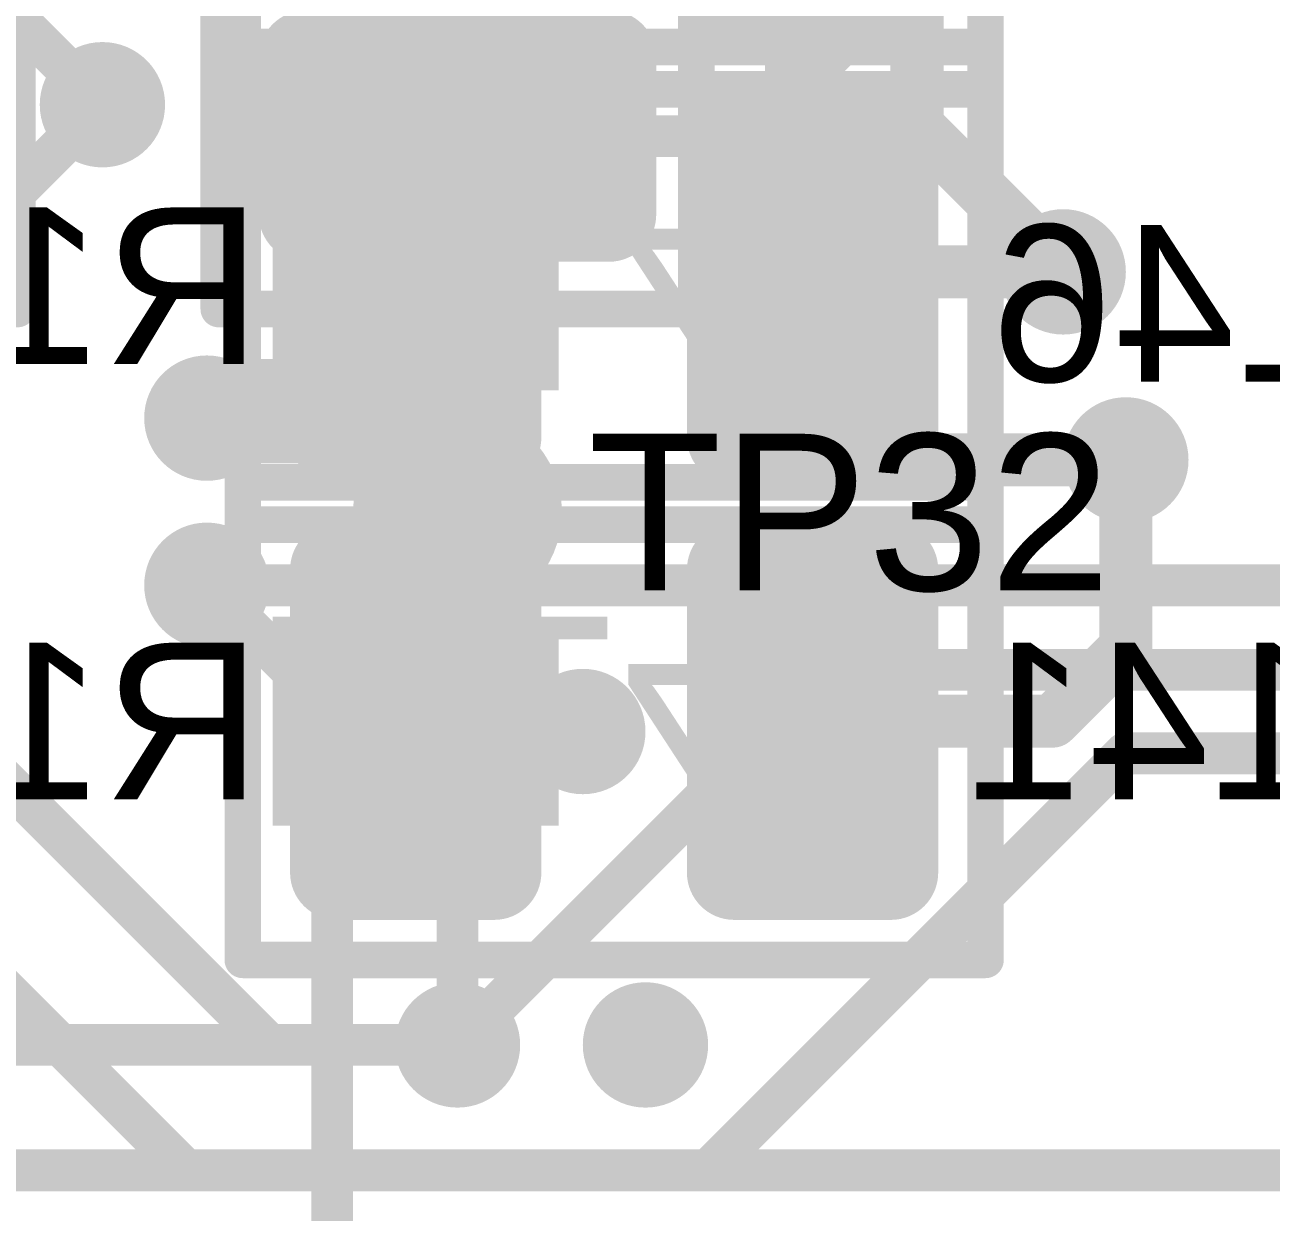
# Model space of a CAD drawing. Header units: inches. Extents: x -3 to 191, y -18 to 93.
# Drawn here: x 41.93 to 47.9, y 40.4 to 46.08 of the extents above; entities that cross this region are included whole.
import ezdxf

# ---------------------------------------------------------------- set-up
doc = ezdxf.new("R2010")
doc.units = ezdxf.units.IN
for name, color, linetype in [('Bottom Layer', 5, 'Continuous'), ('Bottom Overlay', 54, 'Continuous'), ('Bottom Paste', 16, 'Continuous'), ('Bottom Solder', 6, 'Continuous'), ('GND 1', 90, 'Continuous'), ('GND 2', 156, 'Continuous'), ('Mechanical 13', 56, 'Continuous'), ('PWR', 16, 'Continuous'), ('Signal L4', 76, 'Continuous'), ('Top Layer', 1, 'Continuous'), ('Top Overlay', 2, 'Continuous'), ('Top Paste', 8, 'Continuous'), ('Top Solder', 216, 'Continuous'), ('Via Holes', 16, 'Continuous')]:
    doc.layers.add(name, color=color, linetype=linetype)
doc.styles.add('Arial', font='', dxfattribs={"height": 0.2})
doc.styles.get('Arial').set_extended_font_data('Arial')

# ---------------------------------------------------------------- blocks, each defined once
blk = doc.blocks.new('RES_0805_B_37')
at = {"layer": 'Bottom Layer'}
h = blk.add_hatch(color=5, dxfattribs=at)
edge = h.paths.add_edge_path()
edge.add_arc((-1.32500243, 0.7250010899999999), 0.12499848, 90, 180)
edge.add_line((-1.45000091, 0.7250010899999999), (-1.45000091, -0.7250010899999999))
edge.add_arc((-1.32500243, -0.7250010899999999), 0.12499848, 180, 270)
edge.add_line((-1.32500243, -0.84999957), (-0.5749988500000001, -0.84999957))
edge.add_arc((-0.5749988500000001, -0.7250010899999999), 0.12499848, 270, 360)
edge.add_line((-0.45000037, -0.7250010899999999), (-0.45000037, 0.7250010899999999))
edge.add_arc((-0.5749988500000001, 0.7250010899999999), 0.12499848, 0, 90)
edge.add_line((-0.5749988500000001, 0.84999957), (-1.32500243, 0.84999957))
h = blk.add_hatch(color=5, dxfattribs=at)
edge = h.paths.add_edge_path()
edge.add_arc((0.5749988500000001, 0.7250010899999999), 0.12499848, 90, 180)
edge.add_line((0.45000037, 0.7250010899999999), (0.45000037, -0.7250010899999999))
edge.add_arc((0.5749988500000001, -0.7250010899999999), 0.12499848, 180, 270)
edge.add_line((0.5749988500000001, -0.84999957), (1.32500243, -0.84999957))
edge.add_arc((1.32500243, -0.7250010899999999), 0.12499848, 270, 360)
edge.add_line((1.45000091, -0.7250010899999999), (1.45000091, 0.7250010899999999))
edge.add_arc((1.32500243, 0.7250010899999999), 0.12499848, 0, 90)
edge.add_line((1.32500243, 0.84999957), (0.5749988500000001, 0.84999957))
at = {"layer": 'Bottom Paste'}
h = blk.add_hatch(color=16, dxfattribs=at)
edge = h.paths.add_edge_path()
edge.add_arc((-1.32500243, 0.7250010899999999), 0.12499848, 90, 180)
edge.add_line((-1.45000091, 0.7250010899999999), (-1.45000091, -0.7250010899999999))
edge.add_arc((-1.32500243, -0.7250010899999999), 0.12499848, 180, 270)
edge.add_line((-1.32500243, -0.84999957), (-0.5749988500000001, -0.84999957))
edge.add_arc((-0.5749988500000001, -0.7250010899999999), 0.12499848, 270, 360)
edge.add_line((-0.45000037, -0.7250010899999999), (-0.45000037, 0.7250010899999999))
edge.add_arc((-0.5749988500000001, 0.7250010899999999), 0.12499848, 0, 90)
edge.add_line((-0.5749988500000001, 0.84999957), (-1.32500243, 0.84999957))
h = blk.add_hatch(color=16, dxfattribs=at)
edge = h.paths.add_edge_path()
edge.add_arc((0.5749988500000001, 0.7250010899999999), 0.12499848, 90, 180)
edge.add_line((0.45000037, 0.7250010899999999), (0.45000037, -0.7250010899999999))
edge.add_arc((0.5749988500000001, -0.7250010899999999), 0.12499848, 180, 270)
edge.add_line((0.5749988500000001, -0.84999957), (1.32500243, -0.84999957))
edge.add_arc((1.32500243, -0.7250010899999999), 0.12499848, 270, 360)
edge.add_line((1.45000091, -0.7250010899999999), (1.45000091, 0.7250010899999999))
edge.add_arc((1.32500243, 0.7250010899999999), 0.12499848, 0, 90)
edge.add_line((1.32500243, 0.84999957), (0.5749988500000001, 0.84999957))
at = {"layer": 'Bottom Solder'}
h = blk.add_hatch(color=6, dxfattribs=at)
edge = h.paths.add_edge_path()
edge.add_arc((-1.32500243, 0.7250010899999999), 0.22659848, 90, 180)
edge.add_line((-1.55160091, 0.7250010899999999), (-1.55160091, -0.7250010899999999))
edge.add_arc((-1.32500243, -0.7250010899999999), 0.22659848, 180, 270)
edge.add_line((-1.32500243, -0.95159957), (-0.5749988500000001, -0.95159957))
edge.add_arc((-0.5749988500000001, -0.7250010899999999), 0.22659848, 270, 360)
edge.add_line((-0.34840037, -0.7250010899999999), (-0.34840037, 0.7250010899999999))
edge.add_arc((-0.5749988500000001, 0.7250010899999999), 0.22659848, 0, 90)
edge.add_line((-0.5749988500000001, 0.95159957), (-1.32500243, 0.95159957))
h = blk.add_hatch(color=6, dxfattribs=at)
edge = h.paths.add_edge_path()
edge.add_arc((0.5749988500000001, 0.7250010899999999), 0.22659848, 90, 180)
edge.add_line((0.34840037, 0.7250010899999999), (0.34840037, -0.7250010899999999))
edge.add_arc((0.5749988500000001, -0.7250010899999999), 0.22659848, 180, 270)
edge.add_line((0.5749988500000001, -0.95159957), (1.32500243, -0.95159957))
edge.add_arc((1.32500243, -0.7250010899999999), 0.22659848, 270, 360)
edge.add_line((1.55160091, -0.7250010899999999), (1.55160091, 0.7250010899999999))
edge.add_arc((1.32500243, 0.7250010899999999), 0.22659848, 0, 90)
edge.add_line((1.32500243, 0.95159957), (0.5749988500000001, 0.95159957))
at = {"layer": 'Mechanical 13'}
for points in [[(-1.778, 1.143, 0.17500092, 0.17500092, 0), (1.778, 1.143, 0.17500092, 0.17500092, 0)], [(-1.778, -1.143, 0.17500092, 0.17500092, 0), (-1.778, 1.143, 0.17500092, 0.17500092, 0)], [(1.778, -1.143, 0.17500092, 0.17500092, 0), (1.778, 1.143, 0.17500092, 0.17500092, 0)], [(-1.778, -1.143, 0.17500092, 0.17500092, 0), (1.778, -1.143, 0.17500092, 0.17500092, 0)]]:
    blk.add_lwpolyline(points, format="xyseb", dxfattribs=at)
for points in [[(-1.82174896, 1.143, 0.08750045999999999, 0.08750045999999999, 1), (-1.73425104, 1.143, 0.08750045999999999, 0.08750045999999999, 1)], [(-1.82174896, 1.143, 0.08750045999999999, 0.08750045999999999, 1), (-1.73425104, 1.143, 0.08750045999999999, 0.08750045999999999, 1)], [(1.73425104, 1.143, 0.08750045999999999, 0.08750045999999999, 1), (1.82174896, 1.143, 0.08750045999999999, 0.08750045999999999, 1)], [(1.73425104, 1.143, 0.08750045999999999, 0.08750045999999999, 1), (1.82174896, 1.143, 0.08750045999999999, 0.08750045999999999, 1)], [(-1.82174896, -1.143, 0.08750045999999999, 0.08750045999999999, 1), (-1.73425104, -1.143, 0.08750045999999999, 0.08750045999999999, 1)], [(-1.82174896, -1.143, 0.08750045999999999, 0.08750045999999999, 1), (-1.73425104, -1.143, 0.08750045999999999, 0.08750045999999999, 1)], [(1.73425104, -1.143, 0.08750045999999999, 0.08750045999999999, 1), (1.82174896, -1.143, 0.08750045999999999, 0.08750045999999999, 1)], [(1.73425104, -1.143, 0.08750045999999999, 0.08750045999999999, 1), (1.82174896, -1.143, 0.08750045999999999, 0.08750045999999999, 1)]]:
    blk.add_lwpolyline(points, format="xyseb", close=True, dxfattribs=at)
at = {"layer": 'Mechanical 13', "style": 'Arial', "text_generation_flag": 2}
blk.add_text('R144', height=1.00000054, rotation=180, dxfattribs=at).set_placement((-1.74944024, 0.4998339))
blk = doc.blocks.new('RES_0805_B_38')
at = {"layer": 'Bottom Layer'}
h = blk.add_hatch(color=5, dxfattribs=at)
edge = h.paths.add_edge_path()
edge.add_arc((-1.32500243, 0.7250010899999999), 0.12499848, 90, 180)
edge.add_line((-1.45000091, 0.7250010899999999), (-1.45000091, -0.7250010899999999))
edge.add_arc((-1.32500243, -0.7250010899999999), 0.12499848, 180, 270)
edge.add_line((-1.32500243, -0.84999957), (-0.5749988500000001, -0.84999957))
edge.add_arc((-0.5749988500000001, -0.7250010899999999), 0.12499848, 270, 360)
edge.add_line((-0.45000037, -0.7250010899999999), (-0.45000037, 0.7250010899999999))
edge.add_arc((-0.5749988500000001, 0.7250010899999999), 0.12499848, 0, 90)
edge.add_line((-0.5749988500000001, 0.84999957), (-1.32500243, 0.84999957))
h = blk.add_hatch(color=5, dxfattribs=at)
edge = h.paths.add_edge_path()
edge.add_arc((0.5749988500000001, 0.7250010899999999), 0.12499848, 90, 180)
edge.add_line((0.45000037, 0.7250010899999999), (0.45000037, -0.7250010899999999))
edge.add_arc((0.5749988500000001, -0.7250010899999999), 0.12499848, 180, 270)
edge.add_line((0.5749988500000001, -0.84999957), (1.32500243, -0.84999957))
edge.add_arc((1.32500243, -0.7250010899999999), 0.12499848, 270, 360)
edge.add_line((1.45000091, -0.7250010899999999), (1.45000091, 0.7250010899999999))
edge.add_arc((1.32500243, 0.7250010899999999), 0.12499848, 0, 90)
edge.add_line((1.32500243, 0.84999957), (0.5749988500000001, 0.84999957))
at = {"layer": 'Bottom Paste'}
h = blk.add_hatch(color=16, dxfattribs=at)
edge = h.paths.add_edge_path()
edge.add_arc((-1.32500243, 0.7250010899999999), 0.12499848, 90, 180)
edge.add_line((-1.45000091, 0.7250010899999999), (-1.45000091, -0.7250010899999999))
edge.add_arc((-1.32500243, -0.7250010899999999), 0.12499848, 180, 270)
edge.add_line((-1.32500243, -0.84999957), (-0.5749988500000001, -0.84999957))
edge.add_arc((-0.5749988500000001, -0.7250010899999999), 0.12499848, 270, 360)
edge.add_line((-0.45000037, -0.7250010899999999), (-0.45000037, 0.7250010899999999))
edge.add_arc((-0.5749988500000001, 0.7250010899999999), 0.12499848, 0, 90)
edge.add_line((-0.5749988500000001, 0.84999957), (-1.32500243, 0.84999957))
h = blk.add_hatch(color=16, dxfattribs=at)
edge = h.paths.add_edge_path()
edge.add_arc((0.5749988500000001, 0.7250010899999999), 0.12499848, 90, 180)
edge.add_line((0.45000037, 0.7250010899999999), (0.45000037, -0.7250010899999999))
edge.add_arc((0.5749988500000001, -0.7250010899999999), 0.12499848, 180, 270)
edge.add_line((0.5749988500000001, -0.84999957), (1.32500243, -0.84999957))
edge.add_arc((1.32500243, -0.7250010899999999), 0.12499848, 270, 360)
edge.add_line((1.45000091, -0.7250010899999999), (1.45000091, 0.7250010899999999))
edge.add_arc((1.32500243, 0.7250010899999999), 0.12499848, 0, 90)
edge.add_line((1.32500243, 0.84999957), (0.5749988500000001, 0.84999957))
at = {"layer": 'Bottom Solder'}
h = blk.add_hatch(color=6, dxfattribs=at)
edge = h.paths.add_edge_path()
edge.add_arc((-1.32500243, 0.7250010899999999), 0.22659848, 90, 180)
edge.add_line((-1.55160091, 0.7250010899999999), (-1.55160091, -0.7250010899999999))
edge.add_arc((-1.32500243, -0.7250010899999999), 0.22659848, 180, 270)
edge.add_line((-1.32500243, -0.95159957), (-0.5749988500000001, -0.95159957))
edge.add_arc((-0.5749988500000001, -0.7250010899999999), 0.22659848, 270, 360)
edge.add_line((-0.34840037, -0.7250010899999999), (-0.34840037, 0.7250010899999999))
edge.add_arc((-0.5749988500000001, 0.7250010899999999), 0.22659848, 0, 90)
edge.add_line((-0.5749988500000001, 0.95159957), (-1.32500243, 0.95159957))
h = blk.add_hatch(color=6, dxfattribs=at)
edge = h.paths.add_edge_path()
edge.add_arc((0.5749988500000001, 0.7250010899999999), 0.22659848, 90, 180)
edge.add_line((0.34840037, 0.7250010899999999), (0.34840037, -0.7250010899999999))
edge.add_arc((0.5749988500000001, -0.7250010899999999), 0.22659848, 180, 270)
edge.add_line((0.5749988500000001, -0.95159957), (1.32500243, -0.95159957))
edge.add_arc((1.32500243, -0.7250010899999999), 0.22659848, 270, 360)
edge.add_line((1.55160091, -0.7250010899999999), (1.55160091, 0.7250010899999999))
edge.add_arc((1.32500243, 0.7250010899999999), 0.22659848, 0, 90)
edge.add_line((1.32500243, 0.95159957), (0.5749988500000001, 0.95159957))
at = {"layer": 'Mechanical 13'}
for points in [[(-1.778, 1.143, 0.17500092, 0.17500092, 0), (1.778, 1.143, 0.17500092, 0.17500092, 0)], [(-1.778, -1.143, 0.17500092, 0.17500092, 0), (-1.778, 1.143, 0.17500092, 0.17500092, 0)], [(1.778, -1.143, 0.17500092, 0.17500092, 0), (1.778, 1.143, 0.17500092, 0.17500092, 0)], [(-1.778, -1.143, 0.17500092, 0.17500092, 0), (1.778, -1.143, 0.17500092, 0.17500092, 0)]]:
    blk.add_lwpolyline(points, format="xyseb", dxfattribs=at)
for points in [[(-1.82174896, 1.143, 0.08750045999999999, 0.08750045999999999, 1), (-1.73425104, 1.143, 0.08750045999999999, 0.08750045999999999, 1)], [(-1.82174896, 1.143, 0.08750045999999999, 0.08750045999999999, 1), (-1.73425104, 1.143, 0.08750045999999999, 0.08750045999999999, 1)], [(1.73425104, 1.143, 0.08750045999999999, 0.08750045999999999, 1), (1.82174896, 1.143, 0.08750045999999999, 0.08750045999999999, 1)], [(1.73425104, 1.143, 0.08750045999999999, 0.08750045999999999, 1), (1.82174896, 1.143, 0.08750045999999999, 0.08750045999999999, 1)], [(-1.82174896, -1.143, 0.08750045999999999, 0.08750045999999999, 1), (-1.73425104, -1.143, 0.08750045999999999, 0.08750045999999999, 1)], [(-1.82174896, -1.143, 0.08750045999999999, 0.08750045999999999, 1), (-1.73425104, -1.143, 0.08750045999999999, 0.08750045999999999, 1)], [(1.73425104, -1.143, 0.08750045999999999, 0.08750045999999999, 1), (1.82174896, -1.143, 0.08750045999999999, 0.08750045999999999, 1)], [(1.73425104, -1.143, 0.08750045999999999, 0.08750045999999999, 1), (1.82174896, -1.143, 0.08750045999999999, 0.08750045999999999, 1)]]:
    blk.add_lwpolyline(points, format="xyseb", close=True, dxfattribs=at)
at = {"layer": 'Mechanical 13', "style": 'Arial', "text_generation_flag": 2}
blk.add_text('R143', height=1.00000054, rotation=180, dxfattribs=at).set_placement((-1.74944024, 0.4998339))
blk = doc.blocks.new('RES_0805_B_39')
at = {"layer": 'Bottom Layer'}
h = blk.add_hatch(color=5, dxfattribs=at)
edge = h.paths.add_edge_path()
edge.add_arc((-1.32500243, 0.7250010899999999), 0.12499848, 90, 180)
edge.add_line((-1.45000091, 0.7250010899999999), (-1.45000091, -0.7250010899999999))
edge.add_arc((-1.32500243, -0.7250010899999999), 0.12499848, 180, 270)
edge.add_line((-1.32500243, -0.84999957), (-0.5749988500000001, -0.84999957))
edge.add_arc((-0.5749988500000001, -0.7250010899999999), 0.12499848, 270, 360)
edge.add_line((-0.45000037, -0.7250010899999999), (-0.45000037, 0.7250010899999999))
edge.add_arc((-0.5749988500000001, 0.7250010899999999), 0.12499848, 0, 90)
edge.add_line((-0.5749988500000001, 0.84999957), (-1.32500243, 0.84999957))
h = blk.add_hatch(color=5, dxfattribs=at)
edge = h.paths.add_edge_path()
edge.add_arc((0.5749988500000001, 0.7250010899999999), 0.12499848, 90, 180)
edge.add_line((0.45000037, 0.7250010899999999), (0.45000037, -0.7250010899999999))
edge.add_arc((0.5749988500000001, -0.7250010899999999), 0.12499848, 180, 270)
edge.add_line((0.5749988500000001, -0.84999957), (1.32500243, -0.84999957))
edge.add_arc((1.32500243, -0.7250010899999999), 0.12499848, 270, 360)
edge.add_line((1.45000091, -0.7250010899999999), (1.45000091, 0.7250010899999999))
edge.add_arc((1.32500243, 0.7250010899999999), 0.12499848, 0, 90)
edge.add_line((1.32500243, 0.84999957), (0.5749988500000001, 0.84999957))
at = {"layer": 'Bottom Paste'}
h = blk.add_hatch(color=16, dxfattribs=at)
edge = h.paths.add_edge_path()
edge.add_arc((-1.32500243, 0.7250010899999999), 0.12499848, 90, 180)
edge.add_line((-1.45000091, 0.7250010899999999), (-1.45000091, -0.7250010899999999))
edge.add_arc((-1.32500243, -0.7250010899999999), 0.12499848, 180, 270)
edge.add_line((-1.32500243, -0.84999957), (-0.5749988500000001, -0.84999957))
edge.add_arc((-0.5749988500000001, -0.7250010899999999), 0.12499848, 270, 360)
edge.add_line((-0.45000037, -0.7250010899999999), (-0.45000037, 0.7250010899999999))
edge.add_arc((-0.5749988500000001, 0.7250010899999999), 0.12499848, 0, 90)
edge.add_line((-0.5749988500000001, 0.84999957), (-1.32500243, 0.84999957))
h = blk.add_hatch(color=16, dxfattribs=at)
edge = h.paths.add_edge_path()
edge.add_arc((0.5749988500000001, 0.7250010899999999), 0.12499848, 90, 180)
edge.add_line((0.45000037, 0.7250010899999999), (0.45000037, -0.7250010899999999))
edge.add_arc((0.5749988500000001, -0.7250010899999999), 0.12499848, 180, 270)
edge.add_line((0.5749988500000001, -0.84999957), (1.32500243, -0.84999957))
edge.add_arc((1.32500243, -0.7250010899999999), 0.12499848, 270, 360)
edge.add_line((1.45000091, -0.7250010899999999), (1.45000091, 0.7250010899999999))
edge.add_arc((1.32500243, 0.7250010899999999), 0.12499848, 0, 90)
edge.add_line((1.32500243, 0.84999957), (0.5749988500000001, 0.84999957))
at = {"layer": 'Bottom Solder'}
h = blk.add_hatch(color=6, dxfattribs=at)
edge = h.paths.add_edge_path()
edge.add_arc((-1.32500243, 0.7250010899999999), 0.22659848, 90, 180)
edge.add_line((-1.55160091, 0.7250010899999999), (-1.55160091, -0.7250010899999999))
edge.add_arc((-1.32500243, -0.7250010899999999), 0.22659848, 180, 270)
edge.add_line((-1.32500243, -0.95159957), (-0.5749988500000001, -0.95159957))
edge.add_arc((-0.5749988500000001, -0.7250010899999999), 0.22659848, 270, 360)
edge.add_line((-0.34840037, -0.7250010899999999), (-0.34840037, 0.7250010899999999))
edge.add_arc((-0.5749988500000001, 0.7250010899999999), 0.22659848, 0, 90)
edge.add_line((-0.5749988500000001, 0.95159957), (-1.32500243, 0.95159957))
h = blk.add_hatch(color=6, dxfattribs=at)
edge = h.paths.add_edge_path()
edge.add_arc((0.5749988500000001, 0.7250010899999999), 0.22659848, 90, 180)
edge.add_line((0.34840037, 0.7250010899999999), (0.34840037, -0.7250010899999999))
edge.add_arc((0.5749988500000001, -0.7250010899999999), 0.22659848, 180, 270)
edge.add_line((0.5749988500000001, -0.95159957), (1.32500243, -0.95159957))
edge.add_arc((1.32500243, -0.7250010899999999), 0.22659848, 270, 360)
edge.add_line((1.55160091, -0.7250010899999999), (1.55160091, 0.7250010899999999))
edge.add_arc((1.32500243, 0.7250010899999999), 0.22659848, 0, 90)
edge.add_line((1.32500243, 0.95159957), (0.5749988500000001, 0.95159957))
at = {"layer": 'Mechanical 13'}
for points in [[(-1.778, 1.143, 0.17500092, 0.17500092, 0), (1.778, 1.143, 0.17500092, 0.17500092, 0)], [(-1.778, -1.143, 0.17500092, 0.17500092, 0), (-1.778, 1.143, 0.17500092, 0.17500092, 0)], [(1.778, -1.143, 0.17500092, 0.17500092, 0), (1.778, 1.143, 0.17500092, 0.17500092, 0)], [(-1.778, -1.143, 0.17500092, 0.17500092, 0), (1.778, -1.143, 0.17500092, 0.17500092, 0)]]:
    blk.add_lwpolyline(points, format="xyseb", dxfattribs=at)
for points in [[(-1.82174896, 1.143, 0.08750045999999999, 0.08750045999999999, 1), (-1.73425104, 1.143, 0.08750045999999999, 0.08750045999999999, 1)], [(-1.82174896, 1.143, 0.08750045999999999, 0.08750045999999999, 1), (-1.73425104, 1.143, 0.08750045999999999, 0.08750045999999999, 1)], [(1.73425104, 1.143, 0.08750045999999999, 0.08750045999999999, 1), (1.82174896, 1.143, 0.08750045999999999, 0.08750045999999999, 1)], [(1.73425104, 1.143, 0.08750045999999999, 0.08750045999999999, 1), (1.82174896, 1.143, 0.08750045999999999, 0.08750045999999999, 1)], [(-1.82174896, -1.143, 0.08750045999999999, 0.08750045999999999, 1), (-1.73425104, -1.143, 0.08750045999999999, 0.08750045999999999, 1)], [(-1.82174896, -1.143, 0.08750045999999999, 0.08750045999999999, 1), (-1.73425104, -1.143, 0.08750045999999999, 0.08750045999999999, 1)], [(1.73425104, -1.143, 0.08750045999999999, 0.08750045999999999, 1), (1.82174896, -1.143, 0.08750045999999999, 0.08750045999999999, 1)], [(1.73425104, -1.143, 0.08750045999999999, 0.08750045999999999, 1), (1.82174896, -1.143, 0.08750045999999999, 0.08750045999999999, 1)]]:
    blk.add_lwpolyline(points, format="xyseb", close=True, dxfattribs=at)
at = {"layer": 'Mechanical 13', "style": 'Arial', "text_generation_flag": 2}
blk.add_text('R142', height=1.00000054, rotation=180, dxfattribs=at).set_placement((-1.74944024, 0.4998339))
blk = doc.blocks.new('PAD_RND_1MM_133')
at = {"layer": 'Top Layer'}
h = blk.add_hatch(color=1, dxfattribs=at)
edge = h.paths.add_edge_path()
edge.add_arc((0, 0), 0.499999, 0, 360)
at = {"layer": 'Top Solder'}
h = blk.add_hatch(color=216, dxfattribs=at)
edge = h.paths.add_edge_path()
edge.add_arc((0, 0), 0.499999, 0, 360)
blk = doc.blocks.new('RES_0805_268')
at = {"layer": 'Top Layer'}
h = blk.add_hatch(color=1, dxfattribs=at)
edge = h.paths.add_edge_path()
edge.add_arc((-1.32500243, 0.7250010899999999), 0.12499848, 90, 180)
edge.add_line((-1.45000091, 0.7250010899999999), (-1.45000091, -0.7250010899999999))
edge.add_arc((-1.32500243, -0.7250010899999999), 0.12499848, 180, 270)
edge.add_line((-1.32500243, -0.84999957), (-0.5749988500000001, -0.84999957))
edge.add_arc((-0.5749988500000001, -0.7250010899999999), 0.12499848, 270, 360)
edge.add_line((-0.45000037, -0.7250010899999999), (-0.45000037, 0.7250010899999999))
edge.add_arc((-0.5749988500000001, 0.7250010899999999), 0.12499848, 0, 90)
edge.add_line((-0.5749988500000001, 0.84999957), (-1.32500243, 0.84999957))
h = blk.add_hatch(color=1, dxfattribs=at)
edge = h.paths.add_edge_path()
edge.add_arc((0.5749988500000001, 0.7250010899999999), 0.12499848, 90, 180)
edge.add_line((0.45000037, 0.7250010899999999), (0.45000037, -0.7250010899999999))
edge.add_arc((0.5749988500000001, -0.7250010899999999), 0.12499848, 180, 270)
edge.add_line((0.5749988500000001, -0.84999957), (1.32500243, -0.84999957))
edge.add_arc((1.32500243, -0.7250010899999999), 0.12499848, 270, 360)
edge.add_line((1.45000091, -0.7250010899999999), (1.45000091, 0.7250010899999999))
edge.add_arc((1.32500243, 0.7250010899999999), 0.12499848, 0, 90)
edge.add_line((1.32500243, 0.84999957), (0.5749988500000001, 0.84999957))
at = {"layer": 'Top Paste'}
h = blk.add_hatch(color=8, dxfattribs=at)
edge = h.paths.add_edge_path()
edge.add_arc((-1.32500243, 0.7250010899999999), 0.12499848, 90, 180)
edge.add_line((-1.45000091, 0.7250010899999999), (-1.45000091, -0.7250010899999999))
edge.add_arc((-1.32500243, -0.7250010899999999), 0.12499848, 180, 270)
edge.add_line((-1.32500243, -0.84999957), (-0.5749988500000001, -0.84999957))
edge.add_arc((-0.5749988500000001, -0.7250010899999999), 0.12499848, 270, 360)
edge.add_line((-0.45000037, -0.7250010899999999), (-0.45000037, 0.7250010899999999))
edge.add_arc((-0.5749988500000001, 0.7250010899999999), 0.12499848, 0, 90)
edge.add_line((-0.5749988500000001, 0.84999957), (-1.32500243, 0.84999957))
h = blk.add_hatch(color=8, dxfattribs=at)
edge = h.paths.add_edge_path()
edge.add_arc((0.5749988500000001, 0.7250010899999999), 0.12499848, 90, 180)
edge.add_line((0.45000037, 0.7250010899999999), (0.45000037, -0.7250010899999999))
edge.add_arc((0.5749988500000001, -0.7250010899999999), 0.12499848, 180, 270)
edge.add_line((0.5749988500000001, -0.84999957), (1.32500243, -0.84999957))
edge.add_arc((1.32500243, -0.7250010899999999), 0.12499848, 270, 360)
edge.add_line((1.45000091, -0.7250010899999999), (1.45000091, 0.7250010899999999))
edge.add_arc((1.32500243, 0.7250010899999999), 0.12499848, 0, 90)
edge.add_line((1.32500243, 0.84999957), (0.5749988500000001, 0.84999957))
at = {"layer": 'Top Solder'}
h = blk.add_hatch(color=216, dxfattribs=at)
edge = h.paths.add_edge_path()
edge.add_arc((-1.32500243, 0.7250010899999999), 0.22659848, 90, 180)
edge.add_line((-1.55160091, 0.7250010899999999), (-1.55160091, -0.7250010899999999))
edge.add_arc((-1.32500243, -0.7250010899999999), 0.22659848, 180, 270)
edge.add_line((-1.32500243, -0.95159957), (-0.5749988500000001, -0.95159957))
edge.add_arc((-0.5749988500000001, -0.7250010899999999), 0.22659848, 270, 360)
edge.add_line((-0.34840037, -0.7250010899999999), (-0.34840037, 0.7250010899999999))
edge.add_arc((-0.5749988500000001, 0.7250010899999999), 0.22659848, 0, 90)
edge.add_line((-0.5749988500000001, 0.95159957), (-1.32500243, 0.95159957))
h = blk.add_hatch(color=216, dxfattribs=at)
edge = h.paths.add_edge_path()
edge.add_arc((0.5749988500000001, 0.7250010899999999), 0.22659848, 90, 180)
edge.add_line((0.34840037, 0.7250010899999999), (0.34840037, -0.7250010899999999))
edge.add_arc((0.5749988500000001, -0.7250010899999999), 0.22659848, 180, 270)
edge.add_line((0.5749988500000001, -0.95159957), (1.32500243, -0.95159957))
edge.add_arc((1.32500243, -0.7250010899999999), 0.22659848, 270, 360)
edge.add_line((1.55160091, -0.7250010899999999), (1.55160091, 0.7250010899999999))
edge.add_arc((1.32500243, 0.7250010899999999), 0.22659848, 0, 90)
edge.add_line((1.32500243, 0.95159957), (0.5749988500000001, 0.95159957))
at = {"layer": 'Mechanical 13'}
for points in [[(-1.778, 1.143, 0.17500092, 0.17500092, 0), (-1.778, -1.143, 0.17500092, 0.17500092, 0)], [(-1.778, 1.143, 0.17500092, 0.17500092, 0), (1.778, 1.143, 0.17500092, 0.17500092, 0)], [(1.778, 1.143, 0.17500092, 0.17500092, 0), (1.778, -1.143, 0.17500092, 0.17500092, 0)], [(-1.778, -1.143, 0.17500092, 0.17500092, 0), (1.778, -1.143, 0.17500092, 0.17500092, 0)]]:
    blk.add_lwpolyline(points, format="xyseb", dxfattribs=at)
for points in [[(-1.82174896, 1.143, 0.08750045999999999, 0.08750045999999999, 1), (-1.73425104, 1.143, 0.08750045999999999, 0.08750045999999999, 1)], [(-1.82174896, 1.143, 0.08750045999999999, 0.08750045999999999, 1), (-1.73425104, 1.143, 0.08750045999999999, 0.08750045999999999, 1)], [(1.73425104, 1.143, 0.08750045999999999, 0.08750045999999999, 1), (1.82174896, 1.143, 0.08750045999999999, 0.08750045999999999, 1)], [(1.73425104, 1.143, 0.08750045999999999, 0.08750045999999999, 1), (1.82174896, 1.143, 0.08750045999999999, 0.08750045999999999, 1)], [(-1.82174896, -1.143, 0.08750045999999999, 0.08750045999999999, 1), (-1.73425104, -1.143, 0.08750045999999999, 0.08750045999999999, 1)], [(-1.82174896, -1.143, 0.08750045999999999, 0.08750045999999999, 1), (-1.73425104, -1.143, 0.08750045999999999, 0.08750045999999999, 1)], [(1.73425104, -1.143, 0.08750045999999999, 0.08750045999999999, 1), (1.82174896, -1.143, 0.08750045999999999, 0.08750045999999999, 1)], [(1.73425104, -1.143, 0.08750045999999999, 0.08750045999999999, 1), (1.82174896, -1.143, 0.08750045999999999, 0.08750045999999999, 1)]]:
    blk.add_lwpolyline(points, format="xyseb", close=True, dxfattribs=at)
at = {"layer": 'Mechanical 13', "style": 'Arial'}
blk.add_text('R48', height=1.00000054, dxfattribs=at).set_placement((-1.33290056, -0.49983644))
blk = doc.blocks.new('RES_0805_269')
at = {"layer": 'Top Layer'}
h = blk.add_hatch(color=1, dxfattribs=at)
edge = h.paths.add_edge_path()
edge.add_arc((-1.32500243, 0.7250010899999999), 0.12499848, 90, 180)
edge.add_line((-1.45000091, 0.7250010899999999), (-1.45000091, -0.7250010899999999))
edge.add_arc((-1.32500243, -0.7250010899999999), 0.12499848, 180, 270)
edge.add_line((-1.32500243, -0.84999957), (-0.5749988500000001, -0.84999957))
edge.add_arc((-0.5749988500000001, -0.7250010899999999), 0.12499848, 270, 360)
edge.add_line((-0.45000037, -0.7250010899999999), (-0.45000037, 0.7250010899999999))
edge.add_arc((-0.5749988500000001, 0.7250010899999999), 0.12499848, 0, 90)
edge.add_line((-0.5749988500000001, 0.84999957), (-1.32500243, 0.84999957))
h = blk.add_hatch(color=1, dxfattribs=at)
edge = h.paths.add_edge_path()
edge.add_arc((0.5749988500000001, 0.7250010899999999), 0.12499848, 90, 180)
edge.add_line((0.45000037, 0.7250010899999999), (0.45000037, -0.7250010899999999))
edge.add_arc((0.5749988500000001, -0.7250010899999999), 0.12499848, 180, 270)
edge.add_line((0.5749988500000001, -0.84999957), (1.32500243, -0.84999957))
edge.add_arc((1.32500243, -0.7250010899999999), 0.12499848, 270, 360)
edge.add_line((1.45000091, -0.7250010899999999), (1.45000091, 0.7250010899999999))
edge.add_arc((1.32500243, 0.7250010899999999), 0.12499848, 0, 90)
edge.add_line((1.32500243, 0.84999957), (0.5749988500000001, 0.84999957))
at = {"layer": 'Top Paste'}
h = blk.add_hatch(color=8, dxfattribs=at)
edge = h.paths.add_edge_path()
edge.add_arc((-1.32500243, 0.7250010899999999), 0.12499848, 90, 180)
edge.add_line((-1.45000091, 0.7250010899999999), (-1.45000091, -0.7250010899999999))
edge.add_arc((-1.32500243, -0.7250010899999999), 0.12499848, 180, 270)
edge.add_line((-1.32500243, -0.84999957), (-0.5749988500000001, -0.84999957))
edge.add_arc((-0.5749988500000001, -0.7250010899999999), 0.12499848, 270, 360)
edge.add_line((-0.45000037, -0.7250010899999999), (-0.45000037, 0.7250010899999999))
edge.add_arc((-0.5749988500000001, 0.7250010899999999), 0.12499848, 0, 90)
edge.add_line((-0.5749988500000001, 0.84999957), (-1.32500243, 0.84999957))
h = blk.add_hatch(color=8, dxfattribs=at)
edge = h.paths.add_edge_path()
edge.add_arc((0.5749988500000001, 0.7250010899999999), 0.12499848, 90, 180)
edge.add_line((0.45000037, 0.7250010899999999), (0.45000037, -0.7250010899999999))
edge.add_arc((0.5749988500000001, -0.7250010899999999), 0.12499848, 180, 270)
edge.add_line((0.5749988500000001, -0.84999957), (1.32500243, -0.84999957))
edge.add_arc((1.32500243, -0.7250010899999999), 0.12499848, 270, 360)
edge.add_line((1.45000091, -0.7250010899999999), (1.45000091, 0.7250010899999999))
edge.add_arc((1.32500243, 0.7250010899999999), 0.12499848, 0, 90)
edge.add_line((1.32500243, 0.84999957), (0.5749988500000001, 0.84999957))
at = {"layer": 'Top Solder'}
h = blk.add_hatch(color=216, dxfattribs=at)
edge = h.paths.add_edge_path()
edge.add_arc((-1.32500243, 0.7250010899999999), 0.22659848, 90, 180)
edge.add_line((-1.55160091, 0.7250010899999999), (-1.55160091, -0.7250010899999999))
edge.add_arc((-1.32500243, -0.7250010899999999), 0.22659848, 180, 270)
edge.add_line((-1.32500243, -0.95159957), (-0.5749988500000001, -0.95159957))
edge.add_arc((-0.5749988500000001, -0.7250010899999999), 0.22659848, 270, 360)
edge.add_line((-0.34840037, -0.7250010899999999), (-0.34840037, 0.7250010899999999))
edge.add_arc((-0.5749988500000001, 0.7250010899999999), 0.22659848, 0, 90)
edge.add_line((-0.5749988500000001, 0.95159957), (-1.32500243, 0.95159957))
h = blk.add_hatch(color=216, dxfattribs=at)
edge = h.paths.add_edge_path()
edge.add_arc((0.5749988500000001, 0.7250010899999999), 0.22659848, 90, 180)
edge.add_line((0.34840037, 0.7250010899999999), (0.34840037, -0.7250010899999999))
edge.add_arc((0.5749988500000001, -0.7250010899999999), 0.22659848, 180, 270)
edge.add_line((0.5749988500000001, -0.95159957), (1.32500243, -0.95159957))
edge.add_arc((1.32500243, -0.7250010899999999), 0.22659848, 270, 360)
edge.add_line((1.55160091, -0.7250010899999999), (1.55160091, 0.7250010899999999))
edge.add_arc((1.32500243, 0.7250010899999999), 0.22659848, 0, 90)
edge.add_line((1.32500243, 0.95159957), (0.5749988500000001, 0.95159957))
at = {"layer": 'Mechanical 13'}
for points in [[(-1.778, 1.143, 0.17500092, 0.17500092, 0), (-1.778, -1.143, 0.17500092, 0.17500092, 0)], [(-1.778, 1.143, 0.17500092, 0.17500092, 0), (1.778, 1.143, 0.17500092, 0.17500092, 0)], [(1.778, 1.143, 0.17500092, 0.17500092, 0), (1.778, -1.143, 0.17500092, 0.17500092, 0)], [(-1.778, -1.143, 0.17500092, 0.17500092, 0), (1.778, -1.143, 0.17500092, 0.17500092, 0)]]:
    blk.add_lwpolyline(points, format="xyseb", dxfattribs=at)
for points in [[(-1.82174896, 1.143, 0.08750045999999999, 0.08750045999999999, 1), (-1.73425104, 1.143, 0.08750045999999999, 0.08750045999999999, 1)], [(-1.82174896, 1.143, 0.08750045999999999, 0.08750045999999999, 1), (-1.73425104, 1.143, 0.08750045999999999, 0.08750045999999999, 1)], [(1.73425104, 1.143, 0.08750045999999999, 0.08750045999999999, 1), (1.82174896, 1.143, 0.08750045999999999, 0.08750045999999999, 1)], [(1.73425104, 1.143, 0.08750045999999999, 0.08750045999999999, 1), (1.82174896, 1.143, 0.08750045999999999, 0.08750045999999999, 1)], [(-1.82174896, -1.143, 0.08750045999999999, 0.08750045999999999, 1), (-1.73425104, -1.143, 0.08750045999999999, 0.08750045999999999, 1)], [(-1.82174896, -1.143, 0.08750045999999999, 0.08750045999999999, 1), (-1.73425104, -1.143, 0.08750045999999999, 0.08750045999999999, 1)], [(1.73425104, -1.143, 0.08750045999999999, 0.08750045999999999, 1), (1.82174896, -1.143, 0.08750045999999999, 0.08750045999999999, 1)], [(1.73425104, -1.143, 0.08750045999999999, 0.08750045999999999, 1), (1.82174896, -1.143, 0.08750045999999999, 0.08750045999999999, 1)]]:
    blk.add_lwpolyline(points, format="xyseb", close=True, dxfattribs=at)
at = {"layer": 'Mechanical 13', "style": 'Arial'}
blk.add_text('R47', height=1.00000054, dxfattribs=at).set_placement((-1.3329031, -0.4998339))

msp = doc.modelspace()

# ---------------------------------------------------------------- hatches: boundary and pattern name
at = {"layer": 'Bottom Layer'}
h = msp.add_hatch(color=5, dxfattribs=at)
edge = h.paths.add_edge_path()
edge.add_arc((42.29999922, 45.70000004), 0.2999994, 0, 360)
h = msp.add_hatch(color=5, dxfattribs=at)
edge = h.paths.add_edge_path()
edge.add_arc((46.90000018, 44.8999991), 0.2999994, 0, 360)
h = msp.add_hatch(color=5, dxfattribs=at)
edge = h.paths.add_edge_path()
edge.add_arc((42.80000076, 44.2000005), 0.2999994, 0, 360)
h = msp.add_hatch(color=5, dxfattribs=at)
edge = h.paths.add_edge_path()
edge.add_arc((47.19999958, 44.0000009), 0.2999994, 0, 360)
h = msp.add_hatch(color=5, dxfattribs=at)
edge = h.paths.add_edge_path()
edge.add_arc((42.80000076, 43.39999956), 0.2999994, 0, 360)
h = msp.add_hatch(color=5, dxfattribs=at)
edge = h.paths.add_edge_path()
edge.add_arc((44.5999997, 42.70000096), 0.2999994, 0, 360)
h = msp.add_hatch(color=5, dxfattribs=at)
edge = h.paths.add_edge_path()
edge.add_arc((44.00001106, 41.20000142), 0.2999994, 0, 360)
h = msp.add_hatch(color=5, dxfattribs=at)
edge = h.paths.add_edge_path()
edge.add_arc((44.8999991, 41.19999888), 0.2999994, 0, 360)
at = {"layer": 'GND 1'}
h = msp.add_hatch(color=90, dxfattribs=at)
edge = h.paths.add_edge_path()
edge.add_arc((42.29999922, 45.70000004), 0.2999994, 0, 360)
h = msp.add_hatch(color=90, dxfattribs=at)
edge = h.paths.add_edge_path()
edge.add_arc((46.90000018, 44.8999991), 0.2999994, 0, 360)
h = msp.add_hatch(color=90, dxfattribs=at)
edge = h.paths.add_edge_path()
edge.add_arc((42.80000076, 44.2000005), 0.2999994, 0, 360)
h = msp.add_hatch(color=90, dxfattribs=at)
edge = h.paths.add_edge_path()
edge.add_arc((47.19999958, 44.0000009), 0.2999994, 0, 360)
h = msp.add_hatch(color=90, dxfattribs=at)
edge = h.paths.add_edge_path()
edge.add_arc((42.80000076, 43.39999956), 0.2999994, 0, 360)
h = msp.add_hatch(color=90, dxfattribs=at)
edge = h.paths.add_edge_path()
edge.add_arc((44.5999997, 42.70000096), 0.2999994, 0, 360)
h = msp.add_hatch(color=90, dxfattribs=at)
edge = h.paths.add_edge_path()
edge.add_arc((44.00001106, 41.20000142), 0.2999994, 0, 360)
h = msp.add_hatch(color=90, dxfattribs=at)
edge = h.paths.add_edge_path()
edge.add_arc((44.8999991, 41.19999888), 0.2999994, 0, 360)
at = {"layer": 'GND 2'}
h = msp.add_hatch(color=156, dxfattribs=at)
edge = h.paths.add_edge_path()
edge.add_arc((42.29999922, 45.70000004), 0.2999994, 0, 360)
h = msp.add_hatch(color=156, dxfattribs=at)
edge = h.paths.add_edge_path()
edge.add_arc((46.90000018, 44.8999991), 0.2999994, 0, 360)
h = msp.add_hatch(color=156, dxfattribs=at)
edge = h.paths.add_edge_path()
edge.add_arc((42.80000076, 44.2000005), 0.2999994, 0, 360)
h = msp.add_hatch(color=156, dxfattribs=at)
edge = h.paths.add_edge_path()
edge.add_arc((47.19999958, 44.0000009), 0.2999994, 0, 360)
h = msp.add_hatch(color=156, dxfattribs=at)
edge = h.paths.add_edge_path()
edge.add_arc((42.80000076, 43.39999956), 0.2999994, 0, 360)
h = msp.add_hatch(color=156, dxfattribs=at)
edge = h.paths.add_edge_path()
edge.add_arc((44.5999997, 42.70000096), 0.2999994, 0, 360)
h = msp.add_hatch(color=156, dxfattribs=at)
edge = h.paths.add_edge_path()
edge.add_arc((44.00001106, 41.20000142), 0.2999994, 0, 360)
h = msp.add_hatch(color=156, dxfattribs=at)
edge = h.paths.add_edge_path()
edge.add_arc((44.8999991, 41.19999888), 0.2999994, 0, 360)
at = {"layer": 'PWR'}
h = msp.add_hatch(color=16, dxfattribs=at)
edge = h.paths.add_edge_path()
edge.add_arc((42.29999922, 45.70000004), 0.2999994, 0, 360)
h = msp.add_hatch(color=16, dxfattribs=at)
edge = h.paths.add_edge_path()
edge.add_arc((46.90000018, 44.8999991), 0.2999994, 0, 360)
h = msp.add_hatch(color=16, dxfattribs=at)
edge = h.paths.add_edge_path()
edge.add_arc((42.80000076, 44.2000005), 0.2999994, 0, 360)
h = msp.add_hatch(color=16, dxfattribs=at)
edge = h.paths.add_edge_path()
edge.add_arc((47.19999958, 44.0000009), 0.2999994, 0, 360)
h = msp.add_hatch(color=16, dxfattribs=at)
edge = h.paths.add_edge_path()
edge.add_arc((42.80000076, 43.39999956), 0.2999994, 0, 360)
h = msp.add_hatch(color=16, dxfattribs=at)
edge = h.paths.add_edge_path()
edge.add_arc((44.5999997, 42.70000096), 0.2999994, 0, 360)
h = msp.add_hatch(color=16, dxfattribs=at)
edge = h.paths.add_edge_path()
edge.add_arc((44.00001106, 41.20000142), 0.2999994, 0, 360)
h = msp.add_hatch(color=16, dxfattribs=at)
edge = h.paths.add_edge_path()
edge.add_arc((44.8999991, 41.19999888), 0.2999994, 0, 360)
at = {"layer": 'Signal L4'}
h = msp.add_hatch(color=76, dxfattribs=at)
edge = h.paths.add_edge_path()
edge.add_arc((42.29999922, 45.70000004), 0.2999994, 0, 360)
h = msp.add_hatch(color=76, dxfattribs=at)
edge = h.paths.add_edge_path()
edge.add_arc((46.90000018, 44.8999991), 0.2999994, 0, 360)
h = msp.add_hatch(color=76, dxfattribs=at)
edge = h.paths.add_edge_path()
edge.add_arc((42.80000076, 44.2000005), 0.2999994, 0, 360)
h = msp.add_hatch(color=76, dxfattribs=at)
edge = h.paths.add_edge_path()
edge.add_arc((47.19999958, 44.0000009), 0.2999994, 0, 360)
h = msp.add_hatch(color=76, dxfattribs=at)
edge = h.paths.add_edge_path()
edge.add_arc((42.80000076, 43.39999956), 0.2999994, 0, 360)
h = msp.add_hatch(color=76, dxfattribs=at)
edge = h.paths.add_edge_path()
edge.add_arc((44.5999997, 42.70000096), 0.2999994, 0, 360)
h = msp.add_hatch(color=76, dxfattribs=at)
edge = h.paths.add_edge_path()
edge.add_arc((44.00001106, 41.20000142), 0.2999994, 0, 360)
h = msp.add_hatch(color=76, dxfattribs=at)
edge = h.paths.add_edge_path()
edge.add_arc((44.8999991, 41.19999888), 0.2999994, 0, 360)
at = {"layer": 'Top Layer'}
h = msp.add_hatch(color=1, dxfattribs=at)
edge = h.paths.add_edge_path()
edge.add_arc((42.29999922, 45.70000004), 0.2999994, 0, 360)
h = msp.add_hatch(color=1, dxfattribs=at)
edge = h.paths.add_edge_path()
edge.add_arc((46.90000018, 44.8999991), 0.2999994, 0, 360)
h = msp.add_hatch(color=1, dxfattribs=at)
edge = h.paths.add_edge_path()
edge.add_arc((42.80000076, 44.2000005), 0.2999994, 0, 360)
h = msp.add_hatch(color=1, dxfattribs=at)
edge = h.paths.add_edge_path()
edge.add_arc((47.19999958, 44.0000009), 0.2999994, 0, 360)
h = msp.add_hatch(color=1, dxfattribs=at)
edge = h.paths.add_edge_path()
edge.add_arc((42.80000076, 43.39999956), 0.2999994, 0, 360)
h = msp.add_hatch(color=1, dxfattribs=at)
edge = h.paths.add_edge_path()
edge.add_arc((44.5999997, 42.70000096), 0.2999994, 0, 360)
h = msp.add_hatch(color=1, dxfattribs=at)
edge = h.paths.add_edge_path()
edge.add_arc((44.00001106, 41.20000142), 0.2999994, 0, 360)
h = msp.add_hatch(color=1, dxfattribs=at)
edge = h.paths.add_edge_path()
edge.add_arc((44.8999991, 41.19999888), 0.2999994, 0, 360)
at = {"layer": 'Via Holes'}
h = msp.add_hatch(color=7, dxfattribs=at)
edge = h.paths.add_edge_path()
edge.add_arc((42.29999922, 45.70000004), 0.1499997, 0, 360)
h = msp.add_hatch(color=7, dxfattribs=at)
edge = h.paths.add_edge_path()
edge.add_arc((46.90000018, 44.8999991), 0.1499997, 0, 360)
h = msp.add_hatch(color=7, dxfattribs=at)
edge = h.paths.add_edge_path()
edge.add_arc((42.80000076, 44.2000005), 0.1499997, 0, 360)
h = msp.add_hatch(color=7, dxfattribs=at)
edge = h.paths.add_edge_path()
edge.add_arc((47.19999958, 44.0000009), 0.1499997, 0, 360)
h = msp.add_hatch(color=7, dxfattribs=at)
edge = h.paths.add_edge_path()
edge.add_arc((42.80000076, 43.39999956), 0.1499997, 0, 360)
h = msp.add_hatch(color=7, dxfattribs=at)
edge = h.paths.add_edge_path()
edge.add_arc((44.5999997, 42.70000096), 0.1499997, 0, 360)
h = msp.add_hatch(color=7, dxfattribs=at)
edge = h.paths.add_edge_path()
edge.add_arc((44.00001106, 41.20000142), 0.1499997, 0, 360)
h = msp.add_hatch(color=7, dxfattribs=at)
edge = h.paths.add_edge_path()
edge.add_arc((44.8999991, 41.19999888), 0.1499997, 0, 360)

# ---------------------------------------------------------------- linework, layer by layer
at = {"layer": 'Bottom Layer'}
for points in [[(43.79999876, 44.83333426, 0.499999, 0.499999, 0), (43.79999876, 46.91666765999999, 0.499999, 0.499999, 0)], [(41.77501424, 46.22498502, 0.1999996, 0.1999996, 0), (42.29999922, 45.70000004, 0.1999996, 0.1999996, 0)], [(43.79999876, 44.48333496, 0.499999, 0.499999, 0), (43.79999876, 44.83333426, 0.499999, 0.499999, 0)], [(45.70000004, 44.83333426, 0.254, 0.254, 0), (45.76666488, 44.8999991, 0.254, 0.254, 0)], [(45.76666488, 44.8999991, 0.254, 0.254, 0), (46.90000018, 44.8999991, 0.254, 0.254, 0)], [(43.54999672, 44.23333292, 0.499999, 0.499999, 0), (43.79999876, 44.48333496, 0.499999, 0.499999, 0)], [(43.79999876, 42.75000085999999, 0.499999, 0.499999, 0), (43.79999876, 44.48333496, 0.499999, 0.499999, 0)], [(42.80000076, 44.2000005, 0.499999, 0.499999, 0), (42.82706192, 44.2000005, 0.499999, 0.499999, 0)], [(42.82706192, 44.2000005, 0.499999, 0.499999, 0), (42.86039434, 44.23333292, 0.499999, 0.499999, 0)], [(42.86039434, 44.23333292, 0.499999, 0.499999, 0), (43.54999672, 44.23333292, 0.499999, 0.499999, 0)], [(47.19999958, 43.10000016, 0.254, 0.254, 0), (47.19999958, 44.0000009, 0.254, 0.254, 0)], [(41.19999888, 43.10000524, 0.1999996, 0.1999996, 0), (43.1000027, 41.20000142, 0.1999996, 0.1999996, 0)], [(46.85000028, 42.75000085999999, 0.254, 0.254, 0), (47.19999958, 43.10000016, 0.254, 0.254, 0)], [(43.79999876, 42.75000085999999, 0.499999, 0.499999, 0), (43.83086738, 42.71913224, 0.499999, 0.499999, 0)], [(43.83086738, 42.71913224, 0.499999, 0.499999, 0), (44.58086841999999, 42.71913224, 0.499999, 0.499999, 0)], [(44.58086841999999, 42.71913224, 0.499999, 0.499999, 0), (44.5999997, 42.70000096, 0.499999, 0.499999, 0)], [(45.70000004, 42.75000085999999, 0.254, 0.254, 0), (46.85000028, 42.75000085999999, 0.254, 0.254, 0)], [(41.40000102, 41.90000002, 0.1999996, 0.1999996, 0), (42.70000096, 40.60000008, 0.1999996, 0.1999996, 0)], [(43.1000027, 41.20000142, 0.1999996, 0.1999996, 0), (44.00001106, 41.20000142, 0.1999996, 0.1999996, 0)], [(42.70000096, 40.60000008, 0.1999996, 0.1999996, 0), (51.40104273999999, 40.60000008, 0.1999996, 0.1999996, 0)]]:
    msp.add_lwpolyline(points, format="xyseb", dxfattribs=at)
for points in [[(42.24999931999999, 45.70000004, 0.0999998, 0.0999998, 1), (42.34999912, 45.70000004, 0.0999998, 0.0999998, 1)], [(43.67500028, 44.83333426, 0.2499995, 0.2499995, 1), (43.92499724, 44.83333426, 0.2499995, 0.2499995, 1)], [(43.67500028, 44.83333426, 0.2499995, 0.2499995, 1), (43.92499724, 44.83333426, 0.2499995, 0.2499995, 1)], [(45.70316488, 44.8999991, 0.127, 0.127, 1), (45.83016488, 44.8999991, 0.127, 0.127, 1)], [(45.70316488, 44.8999991, 0.127, 0.127, 1), (45.83016488, 44.8999991, 0.127, 0.127, 1)], [(46.83650017999999, 44.8999991, 0.127, 0.127, 1), (46.96350018, 44.8999991, 0.127, 0.127, 1)], [(45.63650003999999, 44.83333426, 0.127, 0.127, 1), (45.76350004, 44.83333426, 0.127, 0.127, 1)], [(43.67500028, 44.48333496, 0.2499995, 0.2499995, 1), (43.92499724, 44.48333496, 0.2499995, 0.2499995, 1)], [(43.67500028, 44.48333496, 0.2499995, 0.2499995, 1), (43.92499724, 44.48333496, 0.2499995, 0.2499995, 1)], [(43.67500028, 44.48333496, 0.2499995, 0.2499995, 1), (43.92499724, 44.48333496, 0.2499995, 0.2499995, 1)], [(42.67500227999999, 44.2000005, 0.2499995, 0.2499995, 1), (42.92499924, 44.2000005, 0.2499995, 0.2499995, 1)], [(42.70206344, 44.2000005, 0.2499995, 0.2499995, 1), (42.95206039999999, 44.2000005, 0.2499995, 0.2499995, 1)], [(42.70206344, 44.2000005, 0.2499995, 0.2499995, 1), (42.95206039999999, 44.2000005, 0.2499995, 0.2499995, 1)], [(42.73539586, 44.23333292, 0.2499995, 0.2499995, 1), (42.98539282, 44.23333292, 0.2499995, 0.2499995, 1)], [(42.73539586, 44.23333292, 0.2499995, 0.2499995, 1), (42.98539282, 44.23333292, 0.2499995, 0.2499995, 1)], [(43.42499824, 44.23333292, 0.2499995, 0.2499995, 1), (43.6749952, 44.23333292, 0.2499995, 0.2499995, 1)], [(43.42499824, 44.23333292, 0.2499995, 0.2499995, 1), (43.6749952, 44.23333292, 0.2499995, 0.2499995, 1)], [(47.13649957999999, 44.0000009, 0.127, 0.127, 1), (47.26349958, 44.0000009, 0.127, 0.127, 1)], [(47.13649957999999, 43.10000016, 0.127, 0.127, 1), (47.26349958, 43.10000016, 0.127, 0.127, 1)], [(47.13649957999999, 43.10000016, 0.127, 0.127, 1), (47.26349958, 43.10000016, 0.127, 0.127, 1)], [(43.67500028, 42.75000085999999, 0.2499995, 0.2499995, 1), (43.92499724, 42.75000085999999, 0.2499995, 0.2499995, 1)], [(43.67500028, 42.75000085999999, 0.2499995, 0.2499995, 1), (43.92499724, 42.75000085999999, 0.2499995, 0.2499995, 1)], [(43.7058689, 42.71913224, 0.2499995, 0.2499995, 1), (43.95586586, 42.71913224, 0.2499995, 0.2499995, 1)], [(43.7058689, 42.71913224, 0.2499995, 0.2499995, 1), (43.95586586, 42.71913224, 0.2499995, 0.2499995, 1)], [(44.45586993999999, 42.71913224, 0.2499995, 0.2499995, 1), (44.7058669, 42.71913224, 0.2499995, 0.2499995, 1)], [(44.45586993999999, 42.71913224, 0.2499995, 0.2499995, 1), (44.7058669, 42.71913224, 0.2499995, 0.2499995, 1)], [(44.47500122, 42.70000096, 0.2499995, 0.2499995, 1), (44.72499818, 42.70000096, 0.2499995, 0.2499995, 1)], [(45.63650003999999, 42.75000085999999, 0.127, 0.127, 1), (45.76350004, 42.75000085999999, 0.127, 0.127, 1)], [(46.78650028, 42.75000085999999, 0.127, 0.127, 1), (46.91350027999999, 42.75000085999999, 0.127, 0.127, 1)], [(46.78650028, 42.75000085999999, 0.127, 0.127, 1), (46.91350027999999, 42.75000085999999, 0.127, 0.127, 1)], [(43.05000279999999, 41.20000142, 0.0999998, 0.0999998, 1), (43.1500026, 41.20000142, 0.0999998, 0.0999998, 1)], [(43.05000279999999, 41.20000142, 0.0999998, 0.0999998, 1), (43.1500026, 41.20000142, 0.0999998, 0.0999998, 1)], [(43.95001116, 41.20000142, 0.0999998, 0.0999998, 1), (44.05001095999999, 41.20000142, 0.0999998, 0.0999998, 1)], [(42.65000106, 40.60000008, 0.0999998, 0.0999998, 1), (42.75000085999999, 40.60000008, 0.0999998, 0.0999998, 1)], [(42.65000106, 40.60000008, 0.0999998, 0.0999998, 1), (42.75000085999999, 40.60000008, 0.0999998, 0.0999998, 1)]]:
    msp.add_lwpolyline(points, format="xyseb", close=True, dxfattribs=at)
at = {"layer": 'Signal L4'}
for points in [[(45.60000024, 44.5999997, 0.254, 0.254, 0), (45.60000024, 49.59999986, 0.254, 0.254, 0)], [(46.19999903999999, 45.60000024, 0.254, 0.254, 0), (46.19999903999999, 49.4512092, 0.254, 0.254, 0)], [(41.40000102, 44.80000183999999, 0.1999996, 0.1999996, 0), (42.29999922, 45.70000004, 0.1999996, 0.1999996, 0)], [(46.19999903999999, 45.60000024, 0.254, 0.254, 0), (46.90000018, 44.8999991, 0.254, 0.254, 0)], [(45.60000024, 44.5999997, 0.254, 0.254, 0), (46.19999903999999, 44.0000009, 0.254, 0.254, 0)], [(46.19999903999999, 44.0000009, 0.254, 0.254, 0), (47.19999958, 44.0000009, 0.254, 0.254, 0)], [(42.80000076, 43.39999956, 0.1999996, 0.1999996, 0), (42.80001092, 43.3999894, 0.1999996, 0.1999996, 0)], [(42.80001092, 43.3999894, 0.1999996, 0.1999996, 0), (53.08342698, 43.3999894, 0.1999996, 0.1999996, 0)], [(44.0000136, 41.20000142, 0.1999996, 0.1999996, 0), (45.79565898, 42.9956468, 0.1999996, 0.1999996, 0)], [(45.79565898, 42.9956468, 0.1999996, 0.1999996, 0), (64.86132823999999, 42.9956468, 0.1999996, 0.1999996, 0)], [(45.20000358, 40.60000262, 0.1999996, 0.1999996, 0), (47.19564856, 42.5956476, 0.1999996, 0.1999996, 0)], [(47.19564856, 42.5956476, 0.1999996, 0.1999996, 0), (65.84712256, 42.5956476, 0.1999996, 0.1999996, 0)], [(33.88353904, 41.20000142, 0.1999996, 0.1999996, 0), (44.00001106, 41.20000142, 0.1999996, 0.1999996, 0)], [(40.69999988, 40.60000262, 0.1999996, 0.1999996, 0), (45.20000358, 40.60000262, 0.1999996, 0.1999996, 0)]]:
    msp.add_lwpolyline(points, format="xyseb", dxfattribs=at)
for points in [[(42.24999931999999, 45.70000004, 0.0999998, 0.0999998, 1), (42.34999912, 45.70000004, 0.0999998, 0.0999998, 1)], [(46.13649904, 45.60000024, 0.127, 0.127, 1), (46.26349904, 45.60000024, 0.127, 0.127, 1)], [(46.13649904, 45.60000024, 0.127, 0.127, 1), (46.26349904, 45.60000024, 0.127, 0.127, 1)], [(46.83650017999999, 44.8999991, 0.127, 0.127, 1), (46.96350018, 44.8999991, 0.127, 0.127, 1)], [(45.53650024, 44.5999997, 0.127, 0.127, 1), (45.66350024, 44.5999997, 0.127, 0.127, 1)], [(45.53650024, 44.5999997, 0.127, 0.127, 1), (45.66350024, 44.5999997, 0.127, 0.127, 1)], [(46.13649904, 44.0000009, 0.127, 0.127, 1), (46.26349904, 44.0000009, 0.127, 0.127, 1)], [(46.13649904, 44.0000009, 0.127, 0.127, 1), (46.26349904, 44.0000009, 0.127, 0.127, 1)], [(47.13649957999999, 44.0000009, 0.127, 0.127, 1), (47.26349958, 44.0000009, 0.127, 0.127, 1)], [(42.75000085999999, 43.39999956, 0.0999998, 0.0999998, 1), (42.85000066, 43.39999956, 0.0999998, 0.0999998, 1)], [(42.75001102, 43.3999894, 0.0999998, 0.0999998, 1), (42.85001082, 43.3999894, 0.0999998, 0.0999998, 1)], [(42.75001102, 43.3999894, 0.0999998, 0.0999998, 1), (42.85001082, 43.3999894, 0.0999998, 0.0999998, 1)], [(45.74565908, 42.9956468, 0.0999998, 0.0999998, 1), (45.84565887999999, 42.9956468, 0.0999998, 0.0999998, 1)], [(45.74565908, 42.9956468, 0.0999998, 0.0999998, 1), (45.84565887999999, 42.9956468, 0.0999998, 0.0999998, 1)], [(47.14564866, 42.5956476, 0.0999998, 0.0999998, 1), (47.24564846, 42.5956476, 0.0999998, 0.0999998, 1)], [(47.14564866, 42.5956476, 0.0999998, 0.0999998, 1), (47.24564846, 42.5956476, 0.0999998, 0.0999998, 1)], [(43.95001116, 41.20000142, 0.0999998, 0.0999998, 1), (44.05001095999999, 41.20000142, 0.0999998, 0.0999998, 1)], [(43.95001369999999, 41.20000142, 0.0999998, 0.0999998, 1), (44.0500135, 41.20000142, 0.0999998, 0.0999998, 1)], [(45.15000368, 40.60000262, 0.0999998, 0.0999998, 1), (45.25000348, 40.60000262, 0.0999998, 0.0999998, 1)], [(45.15000368, 40.60000262, 0.0999998, 0.0999998, 1), (45.25000348, 40.60000262, 0.0999998, 0.0999998, 1)]]:
    msp.add_lwpolyline(points, format="xyseb", close=True, dxfattribs=at)
at = {"layer": 'Top Layer'}
for points in [[(45.40147638, 45.55000034, 0.1999996, 0.1999996, 0), (46.19999903999999, 46.348523, 0.1999996, 0.1999996, 0)], [(44.00001106, 45.55000034, 0.1999996, 0.1999996, 0), (45.40147638, 45.55000034, 0.1999996, 0.1999996, 0)], [(44.00001106, 43.7500014, 0.1999996, 0.1999996, 0), (44.00001106, 45.55000034, 0.1999996, 0.1999996, 0)], [(44.00001106, 41.20000142, 0.1999996, 0.1999996, 0), (44.00001106, 43.7500014, 0.1999996, 0.1999996, 0)], [(42.80000076, 43.39999956, 0.1999996, 0.1999996, 0), (43.39999956, 42.80000076, 0.1999996, 0.1999996, 0)], [(43.39999956, 39.99999874, 0.1999996, 0.1999996, 0), (43.39999956, 42.80000076, 0.1999996, 0.1999996, 0)]]:
    msp.add_lwpolyline(points, format="xyseb", dxfattribs=at)
for points in [[(43.95001116, 45.55000034, 0.0999998, 0.0999998, 1), (44.05001095999999, 45.55000034, 0.0999998, 0.0999998, 1)], [(43.95001116, 45.55000034, 0.0999998, 0.0999998, 1), (44.05001095999999, 45.55000034, 0.0999998, 0.0999998, 1)], [(45.35147648, 45.55000034, 0.0999998, 0.0999998, 1), (45.45147627999999, 45.55000034, 0.0999998, 0.0999998, 1)], [(45.35147648, 45.55000034, 0.0999998, 0.0999998, 1), (45.45147627999999, 45.55000034, 0.0999998, 0.0999998, 1)], [(43.95001116, 43.7500014, 0.0999998, 0.0999998, 1), (44.05001095999999, 43.7500014, 0.0999998, 0.0999998, 1)], [(43.95001116, 43.7500014, 0.0999998, 0.0999998, 1), (44.05001095999999, 43.7500014, 0.0999998, 0.0999998, 1)], [(42.75000085999999, 43.39999956, 0.0999998, 0.0999998, 1), (42.85000066, 43.39999956, 0.0999998, 0.0999998, 1)], [(43.34999965999999, 42.80000076, 0.0999998, 0.0999998, 1), (43.44999946, 42.80000076, 0.0999998, 0.0999998, 1)], [(43.34999965999999, 42.80000076, 0.0999998, 0.0999998, 1), (43.44999946, 42.80000076, 0.0999998, 0.0999998, 1)], [(43.95001116, 41.20000142, 0.0999998, 0.0999998, 1), (44.05001095999999, 41.20000142, 0.0999998, 0.0999998, 1)]]:
    msp.add_lwpolyline(points, format="xyseb", close=True, dxfattribs=at)

# ---------------------------------------------------------------- block references
at = {"rotation": 90}
for name, p in [('RES_0805_268', (40.75001248, 46.50000098)), ('RES_0805_269', (44.00001106, 46.50000098)), ('PAD_RND_1MM_133', (44.00001106, 43.7500014))]:
    msp.add_blockref(name, p, dxfattribs=at)
for name, p in [('RES_0805_B_37', (44.7499994, 46.91666765999999)), ('RES_0805_B_38', (44.7499994, 44.83333426)), ('RES_0805_B_39', (44.7499994, 42.75000085999999))]:
    msp.add_blockref(name, p)

# ---------------------------------------------------------------- texts
at = {"layer": 'Bottom Overlay', "style": 'Arial', "text_generation_flag": 2}
for s, p in [('R143', (43.06207796, 44.45845566)), ('R146', (49.06207866, 44.3751208)), ('R142', (43.06207796, 42.37512226)), ('R141', (48.93712082, 42.37512226))]:
    msp.add_text(s, height=0.75000104, dxfattribs=at).set_placement(p)
at = {"layer": 'Top Overlay', "style": 'Arial'}
msp.add_text('TP32', height=0.75000104, dxfattribs=at).set_placement((44.62544034, 43.3751101))

doc.saveas('drawing.dxf')
